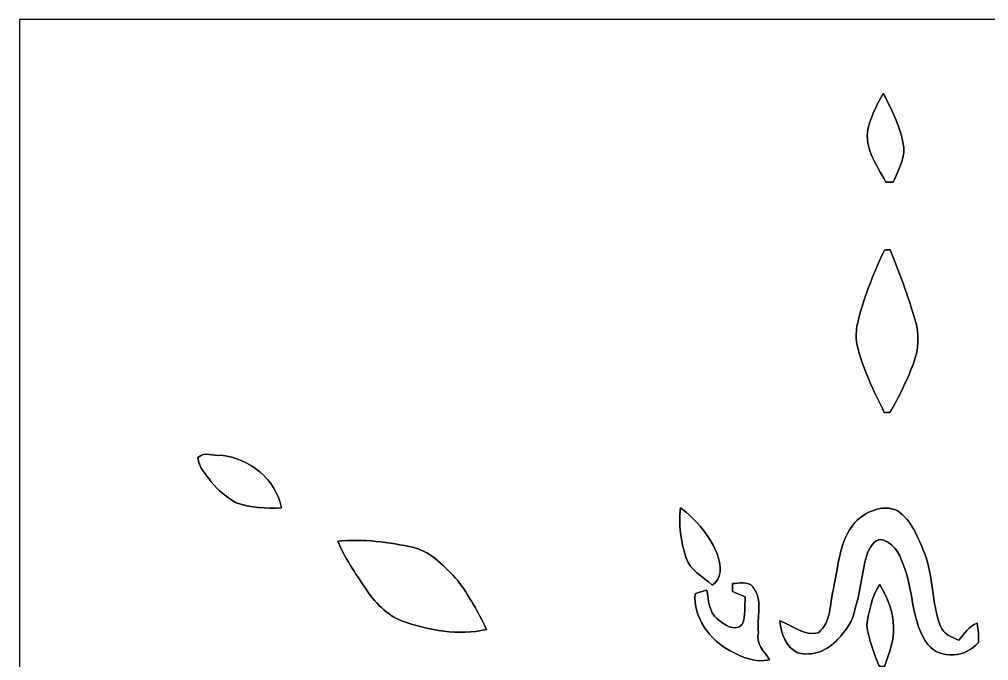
# Model space of a CAD drawing. Header units: centimetres. Extents: x -16.8 to 16.8, y -16.7 to 16.7.
# Drawn here: x -16.77 to 2.36, y 4.01 to 16.67 of the extents above; entities that cross this region are included whole.
import ezdxf

# ---------------------------------------------------------------- set-up
doc = ezdxf.new("R2010")
doc.units = ezdxf.units.CM
doc.header["$MEASUREMENT"] = 0
doc.layers.add('Layer 1', color=7, linetype='Continuous')

msp = doc.modelspace()

# ---------------------------------------------------------------- linework, layer by layer
at = {"layer": 'Layer 1', "color": 7}
for points, knots in [([(-16.77458, 16.66875), (-16.77458, 16.66875), (16.77458, 16.66875), (16.77458, 16.66875), (16.77458, 16.66875), (16.77458, 16.66875), (16.77458, -16.66875), (16.77458, -16.66875), (16.77458, -16.66875), (16.77458, -16.66875), (-16.77458, -16.66875), (-16.77458, -16.66875), (-16.77458, -16.66875), (-16.77458, -16.66875), (-16.77458, 16.66875), (-16.77458, 16.66875), (-16.77458, 16.66875), (-16.77458, 16.66875), (-16.77458, 16.66875), (-16.77458, 16.66875)], [0, 0, 0, 0, 0.16666667, 0.16666667, 0.16666667, 0.16666667, 0.33333333, 0.33333333, 0.33333333, 0.33333333, 0.5, 0.5, 0.5, 0.5, 0.66666667, 0.66666667, 0.66666667, 0.66666667, 1, 1, 1, 1]), ([(0.27799, 15.2086), (0.44379, 14.90521), (0.59337, 14.5863), (0.6671, 14.24658), (0.6671, 14.24658), (0.74577, 13.96259), (0.57785, 13.7093), (0.47766, 13.45847), (0.47766, 13.45847), (0.42898, 13.45847), (0.381, 13.45847), (0.33302, 13.45812), (0.33302, 13.45812), (0.14323, 13.80102), (-0.14464, 14.18978), (0.00353, 14.60041), (0.00353, 14.60041), (0.06738, 14.81384), (0.16792, 15.01528), (0.27799, 15.2086)], [0, 0, 0, 0, 0.16666667, 0.16666667, 0.16666667, 0.16666667, 0.33333333, 0.33333333, 0.33333333, 0.33333333, 0.5, 0.5, 0.5, 0.5, 0.66666667, 0.66666667, 0.66666667, 0.66666667, 1, 1, 1, 1]), ([(0.30057, 12.1158), (0.32949, 12.11721), (0.387, 12.12003), (0.41593, 12.12144), (0.41593, 12.12144), (0.59725, 11.67201), (0.76482, 11.21551), (0.90311, 10.7509), (0.90311, 10.7509), (0.99977, 10.45951), (0.97861, 10.14271), (0.86819, 9.85908), (0.86819, 9.85908), (0.74119, 9.52994), (0.58843, 9.20997), (0.40746, 8.90693), (0.40746, 8.90693), (0.38029, 8.90693), (0.32632, 8.90729), (0.29951, 8.90729), (0.29951, 8.90729), (0.09419, 9.32921), (-0.11783, 9.75325), (-0.23072, 10.21151), (-0.23072, 10.21151), (-0.26247, 10.34239), (-0.26035, 10.47997), (-0.23989, 10.61191), (-0.23989, 10.61191), (-0.12947, 11.13578), (0.08149, 11.63002), (0.30057, 12.1158)], [0, 0, 0, 0, 0.11111111, 0.11111111, 0.11111111, 0.11111111, 0.22222222, 0.22222222, 0.22222222, 0.22222222, 0.33333333, 0.33333333, 0.33333333, 0.33333333, 0.44444444, 0.44444444, 0.44444444, 0.44444444, 0.55555556, 0.55555556, 0.55555556, 0.55555556, 0.66666667, 0.66666667, 0.66666667, 0.66666667, 0.77777778, 0.77777778, 0.77777778, 0.77777778, 1, 1, 1, 1]), ([(-13.24963, 8.02076), (-13.12827, 8.14423), (-12.93495, 8.04792), (-12.78714, 8.06591), (-12.78714, 8.06591), (-12.22622, 8.00806), (-11.71011, 7.58966), (-11.60321, 7.02663), (-11.60321, 7.02663), (-11.90131, 7.0164), (-12.20717, 7.02945), (-12.49186, 7.12505), (-12.49186, 7.12505), (-12.67707, 7.23759), (-12.85628, 7.37059), (-12.99034, 7.54309), (-12.99034, 7.54309), (-13.09158, 7.69056), (-13.23869, 7.83167), (-13.24963, 8.02076)], [0, 0, 0, 0, 0.16666667, 0.16666667, 0.16666667, 0.16666667, 0.33333333, 0.33333333, 0.33333333, 0.33333333, 0.5, 0.5, 0.5, 0.5, 0.66666667, 0.66666667, 0.66666667, 0.66666667, 1, 1, 1, 1]), ([(-0.28363, 6.73947), (-0.07479, 6.94972), (0.26317, 7.10494), (0.55316, 6.97301), (0.55316, 6.97301), (0.84208, 6.78744), (0.97014, 6.43819), (1.09079, 6.13375), (1.09079, 6.13375), (1.27706, 5.67126), (1.23155, 5.15585), (1.40758, 4.69194), (1.40758, 4.69194), (1.46191, 4.53284), (1.63266, 4.47816), (1.77059, 4.41431), (1.77059, 4.41431), (1.87607, 4.54201), (1.9685, 4.69089), (2.13536, 4.74945), (2.13536, 4.74945), (2.14524, 4.6228), (2.17417, 4.49509), (2.15724, 4.36809), (2.15724, 4.36809), (1.90923, 4.07776), (1.41958, 4.02131), (1.15852, 4.33141), (1.15852, 4.33141), (0.83644, 4.76356), (0.883, 5.33471), (0.70414, 5.82295), (0.70414, 5.82295), (0.62865, 6.04626), (0.53022, 6.30484), (0.28751, 6.38986), (0.28751, 6.38986), (0.13547, 6.45407), (0.03845, 6.2738), (-0.02399, 6.16162), (-0.02399, 6.16162), (-0.14605, 5.79861), (-0.15804, 5.4102), (-0.27517, 5.04543), (-0.27517, 5.04543), (-0.31256, 4.80378), (-0.45473, 4.60199), (-0.6223, 4.43195), (-0.6223, 4.43195), (-0.81351, 4.2164), (-1.11689, 4.0834), (-1.40511, 4.16807), (-1.40511, 4.16807), (-1.65876, 4.27955), (-1.72826, 4.54695), (-1.76107, 4.7946), (-1.76107, 4.7946), (-1.51518, 4.70853), (-1.28058, 4.48839), (-1.00154, 4.56318), (-1.00154, 4.56318), (-0.74471, 4.77167), (-0.77999, 5.1368), (-0.70591, 5.42996), (-0.70591, 5.42996), (-0.60466, 5.87481), (-0.58879, 6.37364), (-0.28363, 6.73947)], [0, 0, 0, 0, 0.05555556, 0.05555556, 0.05555556, 0.05555556, 0.11111111, 0.11111111, 0.11111111, 0.11111111, 0.16666667, 0.16666667, 0.16666667, 0.16666667, 0.22222222, 0.22222222, 0.22222222, 0.22222222, 0.27777778, 0.27777778, 0.27777778, 0.27777778, 0.33333333, 0.33333333, 0.33333333, 0.33333333, 0.38888889, 0.38888889, 0.38888889, 0.38888889, 0.44444444, 0.44444444, 0.44444444, 0.44444444, 0.5, 0.5, 0.5, 0.5, 0.55555556, 0.55555556, 0.55555556, 0.55555556, 0.61111111, 0.61111111, 0.61111111, 0.61111111, 0.66666667, 0.66666667, 0.66666667, 0.66666667, 0.72222222, 0.72222222, 0.72222222, 0.72222222, 0.77777778, 0.77777778, 0.77777778, 0.77777778, 0.83333333, 0.83333333, 0.83333333, 0.83333333, 0.88888889, 0.88888889, 0.88888889, 0.88888889, 1, 1, 1, 1]), ([(-3.61809, 6.05155), (-3.71616, 6.36517), (-3.7659, 6.70031), (-3.72569, 7.02804), (-3.72569, 7.02804), (-3.39372, 6.79062), (-3.13725, 6.45971), (-2.98485, 6.08189), (-2.98485, 6.08189), (-2.92241, 5.87834), (-2.89983, 5.63104), (-3.09915, 5.50404), (-3.09915, 5.50404), (-3.28189, 5.67055), (-3.54154, 5.7972), (-3.61809, 6.05155)], [0, 0, 0, 0, 0.2, 0.2, 0.2, 0.2, 0.4, 0.4, 0.4, 0.4, 0.6, 0.6, 0.6, 0.6, 1, 1, 1, 1]), ([(-10.48808, 6.37046), (-9.98396, 6.41914), (-9.47773, 6.35071), (-8.9849, 6.24558), (-8.9849, 6.24558), (-8.62683, 6.14962), (-8.37318, 5.85576), (-8.12483, 5.59999), (-8.12483, 5.59999), (-7.90328, 5.29519), (-7.70996, 4.96782), (-7.55262, 4.62492), (-7.55262, 4.62492), (-8.11001, 4.49792), (-8.68186, 4.61398), (-9.21385, 4.79108), (-9.21385, 4.79108), (-9.52465, 4.91243), (-9.76207, 5.16714), (-9.94375, 5.43913), (-9.94375, 5.43913), (-10.14342, 5.73793), (-10.3505, 6.03709), (-10.48808, 6.37046)], [0, 0, 0, 0, 0.14285714, 0.14285714, 0.14285714, 0.14285714, 0.28571429, 0.28571429, 0.28571429, 0.28571429, 0.42857143, 0.42857143, 0.42857143, 0.42857143, 0.57142857, 0.57142857, 0.57142857, 0.57142857, 0.71428571, 0.71428571, 0.71428571, 0.71428571, 1, 1, 1, 1]), ([(-2.6984, 5.53649), (-2.56293, 5.53332), (-2.3936, 5.59082), (-2.29694, 5.46629), (-2.29694, 5.46629), (-2.09056, 5.21653), (-2.21827, 4.86234), (-2.18581, 4.56706), (-2.18581, 4.56706), (-2.23802, 4.34799), (-2.07257, 4.19453), (-1.96779, 4.02978), (-1.96779, 4.02978), (-2.24402, 3.96169), (-2.50684, 4.07811), (-2.74391, 4.20688), (-2.74391, 4.20688), (-3.15207, 4.41466), (-3.46675, 4.86798), (-3.43711, 5.33118), (-3.43711, 5.33118), (-3.36021, 5.3594), (-3.28189, 5.38374), (-3.20216, 5.40385), (-3.20216, 5.40385), (-3.17006, 5.20771), (-3.16583, 4.97311), (-2.99649, 4.83588), (-2.99649, 4.83588), (-2.8635, 4.72511), (-2.66277, 4.56918), (-2.50366, 4.72757), (-2.50366, 4.72757), (-2.43664, 4.89832), (-2.46345, 5.08988), (-2.44404, 5.26944), (-2.44404, 5.26944), (-2.52906, 5.30507), (-2.61373, 5.34141), (-2.69804, 5.3781), (-2.69804, 5.3781), (-2.6984, 5.43101), (-2.69875, 5.48393), (-2.6984, 5.53649)], [0, 0, 0, 0, 0.08333333, 0.08333333, 0.08333333, 0.08333333, 0.16666667, 0.16666667, 0.16666667, 0.16666667, 0.25, 0.25, 0.25, 0.25, 0.33333333, 0.33333333, 0.33333333, 0.33333333, 0.41666667, 0.41666667, 0.41666667, 0.41666667, 0.5, 0.5, 0.5, 0.5, 0.58333333, 0.58333333, 0.58333333, 0.58333333, 0.66666667, 0.66666667, 0.66666667, 0.66666667, 0.75, 0.75, 0.75, 0.75, 0.83333333, 0.83333333, 0.83333333, 0.83333333, 1, 1, 1, 1]), ([(-0.04551, 4.70958), (-0.00247, 4.98616), (0.04833, 5.27685), (0.21096, 5.51215), (0.21096, 5.51215), (0.36195, 5.25851), (0.48472, 4.97664), (0.47978, 4.67501), (0.47978, 4.67501), (0.50094, 4.40267), (0.38206, 4.15008), (0.30198, 3.89643), (0.30198, 3.89643), (0.27622, 3.89819), (0.22472, 3.90102), (0.19897, 3.90243), (0.19897, 3.90243), (0.09666, 4.16454), (-0.01305, 4.42736), (-0.04551, 4.70958)], [0, 0, 0, 0, 0.16666667, 0.16666667, 0.16666667, 0.16666667, 0.33333333, 0.33333333, 0.33333333, 0.33333333, 0.5, 0.5, 0.5, 0.5, 0.66666667, 0.66666667, 0.66666667, 0.66666667, 1, 1, 1, 1])]:
    msp.add_open_spline(points, degree=3, knots=knots, dxfattribs=at)
at = {"layer": 'Layer 1', "color": 253}
for points, knots in [([(0.27799, 15.2086), (0.16792, 15.01528), (0.06738, 14.81384), (0.00353, 14.60041), (0.00353, 14.60041), (-0.14464, 14.18978), (0.14323, 13.80102), (0.33302, 13.45812), (0.33302, 13.45812), (0.381, 13.45847), (0.42898, 13.45847), (0.47766, 13.45847), (0.47766, 13.45847), (0.57785, 13.7093), (0.74577, 13.96259), (0.6671, 14.24658), (0.6671, 14.24658), (0.59337, 14.5863), (0.44379, 14.90521), (0.27799, 15.2086), (0.27799, 15.2086), (0.27799, 15.2086), (0.27799, 15.2086), (0.27799, 15.2086)], [0, 0, 0, 0, 0.14285714, 0.14285714, 0.14285714, 0.14285714, 0.28571429, 0.28571429, 0.28571429, 0.28571429, 0.42857143, 0.42857143, 0.42857143, 0.42857143, 0.57142857, 0.57142857, 0.57142857, 0.57142857, 0.71428571, 0.71428571, 0.71428571, 0.71428571, 1, 1, 1, 1]), ([(0.30057, 12.1158), (0.08149, 11.63002), (-0.12947, 11.13578), (-0.23989, 10.61191), (-0.23989, 10.61191), (-0.26035, 10.47997), (-0.26247, 10.34239), (-0.23072, 10.21151), (-0.23072, 10.21151), (-0.11783, 9.75325), (0.09419, 9.32921), (0.29951, 8.90729), (0.29951, 8.90729), (0.32632, 8.90729), (0.38029, 8.90693), (0.40746, 8.90693), (0.40746, 8.90693), (0.58843, 9.20997), (0.74119, 9.52994), (0.86819, 9.85908), (0.86819, 9.85908), (0.97861, 10.14271), (0.99977, 10.45951), (0.90311, 10.7509), (0.90311, 10.7509), (0.76482, 11.21551), (0.59725, 11.67201), (0.41593, 12.12144), (0.41593, 12.12144), (0.387, 12.12003), (0.32949, 12.11721), (0.30057, 12.1158), (0.30057, 12.1158), (0.30057, 12.1158), (0.30057, 12.1158), (0.30057, 12.1158)], [0, 0, 0, 0, 0.1, 0.1, 0.1, 0.1, 0.2, 0.2, 0.2, 0.2, 0.3, 0.3, 0.3, 0.3, 0.4, 0.4, 0.4, 0.4, 0.5, 0.5, 0.5, 0.5, 0.6, 0.6, 0.6, 0.6, 0.7, 0.7, 0.7, 0.7, 0.8, 0.8, 0.8, 0.8, 1, 1, 1, 1]), ([(-13.24963, 8.02076), (-13.23869, 7.83167), (-13.09158, 7.69056), (-12.99034, 7.54309), (-12.99034, 7.54309), (-12.85628, 7.37059), (-12.67707, 7.23759), (-12.49186, 7.12505), (-12.49186, 7.12505), (-12.20717, 7.02945), (-11.90131, 7.0164), (-11.60321, 7.02663), (-11.60321, 7.02663), (-11.71011, 7.58966), (-12.22622, 8.00806), (-12.78714, 8.06591), (-12.78714, 8.06591), (-12.93495, 8.04792), (-13.12827, 8.14423), (-13.24963, 8.02076), (-13.24963, 8.02076), (-13.24963, 8.02076), (-13.24963, 8.02076), (-13.24963, 8.02076)], [0, 0, 0, 0, 0.14285714, 0.14285714, 0.14285714, 0.14285714, 0.28571429, 0.28571429, 0.28571429, 0.28571429, 0.42857143, 0.42857143, 0.42857143, 0.42857143, 0.57142857, 0.57142857, 0.57142857, 0.57142857, 0.71428571, 0.71428571, 0.71428571, 0.71428571, 1, 1, 1, 1]), ([(-0.28363, 6.73947), (-0.58879, 6.37364), (-0.60466, 5.87481), (-0.70591, 5.42996), (-0.70591, 5.42996), (-0.77999, 5.1368), (-0.74471, 4.77167), (-1.00154, 4.56318), (-1.00154, 4.56318), (-1.28058, 4.48839), (-1.51518, 4.70853), (-1.76107, 4.7946), (-1.76107, 4.7946), (-1.72826, 4.54695), (-1.65876, 4.27955), (-1.40511, 4.16807), (-1.40511, 4.16807), (-1.11689, 4.0834), (-0.81351, 4.2164), (-0.6223, 4.43195), (-0.6223, 4.43195), (-0.45473, 4.60199), (-0.31256, 4.80378), (-0.27517, 5.04543), (-0.27517, 5.04543), (-0.15804, 5.4102), (-0.14605, 5.79861), (-0.02399, 6.16162), (-0.02399, 6.16162), (0.03845, 6.2738), (0.13547, 6.45407), (0.28751, 6.38986), (0.28751, 6.38986), (0.53022, 6.30484), (0.62865, 6.04626), (0.70414, 5.82295), (0.70414, 5.82295), (0.883, 5.33471), (0.83644, 4.76356), (1.15852, 4.33141), (1.15852, 4.33141), (1.41958, 4.02131), (1.90923, 4.07776), (2.15724, 4.36809), (2.15724, 4.36809), (2.17417, 4.49509), (2.14524, 4.6228), (2.13536, 4.74945), (2.13536, 4.74945), (1.9685, 4.69089), (1.87607, 4.54201), (1.77059, 4.41431), (1.77059, 4.41431), (1.63266, 4.47816), (1.46191, 4.53284), (1.40758, 4.69194), (1.40758, 4.69194), (1.23155, 5.15585), (1.27706, 5.67126), (1.09079, 6.13375), (1.09079, 6.13375), (0.97014, 6.43819), (0.84208, 6.78744), (0.55316, 6.97301), (0.55316, 6.97301), (0.26317, 7.10494), (-0.07479, 6.94972), (-0.28363, 6.73947), (-0.28363, 6.73947), (-0.28363, 6.73947), (-0.28363, 6.73947), (-0.28363, 6.73947)], [0, 0, 0, 0, 0.05263158, 0.05263158, 0.05263158, 0.05263158, 0.10526316, 0.10526316, 0.10526316, 0.10526316, 0.15789474, 0.15789474, 0.15789474, 0.15789474, 0.21052632, 0.21052632, 0.21052632, 0.21052632, 0.26315789, 0.26315789, 0.26315789, 0.26315789, 0.31578947, 0.31578947, 0.31578947, 0.31578947, 0.36842105, 0.36842105, 0.36842105, 0.36842105, 0.42105263, 0.42105263, 0.42105263, 0.42105263, 0.47368421, 0.47368421, 0.47368421, 0.47368421, 0.52631579, 0.52631579, 0.52631579, 0.52631579, 0.57894737, 0.57894737, 0.57894737, 0.57894737, 0.63157895, 0.63157895, 0.63157895, 0.63157895, 0.68421053, 0.68421053, 0.68421053, 0.68421053, 0.73684211, 0.73684211, 0.73684211, 0.73684211, 0.78947368, 0.78947368, 0.78947368, 0.78947368, 0.84210526, 0.84210526, 0.84210526, 0.84210526, 0.89473684, 0.89473684, 0.89473684, 0.89473684, 1, 1, 1, 1]), ([(-3.61809, 6.05155), (-3.54154, 5.7972), (-3.28189, 5.67055), (-3.09915, 5.50404), (-3.09915, 5.50404), (-2.89983, 5.63104), (-2.92241, 5.87834), (-2.98485, 6.08189), (-2.98485, 6.08189), (-3.13725, 6.45971), (-3.39372, 6.79062), (-3.72569, 7.02804), (-3.72569, 7.02804), (-3.7659, 6.70031), (-3.71616, 6.36517), (-3.61809, 6.05155), (-3.61809, 6.05155), (-3.61809, 6.05155), (-3.61809, 6.05155), (-3.61809, 6.05155)], [0, 0, 0, 0, 0.16666667, 0.16666667, 0.16666667, 0.16666667, 0.33333333, 0.33333333, 0.33333333, 0.33333333, 0.5, 0.5, 0.5, 0.5, 0.66666667, 0.66666667, 0.66666667, 0.66666667, 1, 1, 1, 1]), ([(-10.48808, 6.37046), (-10.3505, 6.03709), (-10.14342, 5.73793), (-9.94375, 5.43913), (-9.94375, 5.43913), (-9.76207, 5.16714), (-9.52465, 4.91243), (-9.21385, 4.79108), (-9.21385, 4.79108), (-8.68186, 4.61398), (-8.11001, 4.49792), (-7.55262, 4.62492), (-7.55262, 4.62492), (-7.70996, 4.96782), (-7.90328, 5.29519), (-8.12483, 5.59999), (-8.12483, 5.59999), (-8.37318, 5.85576), (-8.62683, 6.14962), (-8.9849, 6.24558), (-8.9849, 6.24558), (-9.47773, 6.35071), (-9.98396, 6.41914), (-10.48808, 6.37046), (-10.48808, 6.37046), (-10.48808, 6.37046), (-10.48808, 6.37046), (-10.48808, 6.37046)], [0, 0, 0, 0, 0.125, 0.125, 0.125, 0.125, 0.25, 0.25, 0.25, 0.25, 0.375, 0.375, 0.375, 0.375, 0.5, 0.5, 0.5, 0.5, 0.625, 0.625, 0.625, 0.625, 0.75, 0.75, 0.75, 0.75, 1, 1, 1, 1]), ([(-2.6984, 5.53649), (-2.69875, 5.48393), (-2.6984, 5.43101), (-2.69804, 5.3781), (-2.69804, 5.3781), (-2.61373, 5.34141), (-2.52906, 5.30507), (-2.44404, 5.26944), (-2.44404, 5.26944), (-2.46345, 5.08988), (-2.43664, 4.89832), (-2.50366, 4.72757), (-2.50366, 4.72757), (-2.66277, 4.56918), (-2.8635, 4.72511), (-2.99649, 4.83588), (-2.99649, 4.83588), (-3.16583, 4.97311), (-3.17006, 5.20771), (-3.20216, 5.40385), (-3.20216, 5.40385), (-3.28189, 5.38374), (-3.36021, 5.3594), (-3.43711, 5.33118), (-3.43711, 5.33118), (-3.46675, 4.86798), (-3.15207, 4.41466), (-2.74391, 4.20688), (-2.74391, 4.20688), (-2.50684, 4.07811), (-2.24402, 3.96169), (-1.96779, 4.02978), (-1.96779, 4.02978), (-2.07257, 4.19453), (-2.23802, 4.34799), (-2.18581, 4.56706), (-2.18581, 4.56706), (-2.21827, 4.86234), (-2.09056, 5.21653), (-2.29694, 5.46629), (-2.29694, 5.46629), (-2.3936, 5.59082), (-2.56293, 5.53332), (-2.6984, 5.53649), (-2.6984, 5.53649), (-2.6984, 5.53649), (-2.6984, 5.53649), (-2.6984, 5.53649)], [0, 0, 0, 0, 0.07692308, 0.07692308, 0.07692308, 0.07692308, 0.15384615, 0.15384615, 0.15384615, 0.15384615, 0.23076923, 0.23076923, 0.23076923, 0.23076923, 0.30769231, 0.30769231, 0.30769231, 0.30769231, 0.38461538, 0.38461538, 0.38461538, 0.38461538, 0.46153846, 0.46153846, 0.46153846, 0.46153846, 0.53846154, 0.53846154, 0.53846154, 0.53846154, 0.61538462, 0.61538462, 0.61538462, 0.61538462, 0.69230769, 0.69230769, 0.69230769, 0.69230769, 0.76923077, 0.76923077, 0.76923077, 0.76923077, 0.84615385, 0.84615385, 0.84615385, 0.84615385, 1, 1, 1, 1]), ([(-0.04551, 4.70958), (-0.01305, 4.42736), (0.09666, 4.16454), (0.19897, 3.90243), (0.19897, 3.90243), (0.22472, 3.90102), (0.27622, 3.89819), (0.30198, 3.89643), (0.30198, 3.89643), (0.38206, 4.15008), (0.50094, 4.40267), (0.47978, 4.67501), (0.47978, 4.67501), (0.48472, 4.97664), (0.36195, 5.25851), (0.21096, 5.51215), (0.21096, 5.51215), (0.04833, 5.27685), (-0.00247, 4.98616), (-0.04551, 4.70958), (-0.04551, 4.70958), (-0.04551, 4.70958), (-0.04551, 4.70958), (-0.04551, 4.70958)], [0, 0, 0, 0, 0.14285714, 0.14285714, 0.14285714, 0.14285714, 0.28571429, 0.28571429, 0.28571429, 0.28571429, 0.42857143, 0.42857143, 0.42857143, 0.42857143, 0.57142857, 0.57142857, 0.57142857, 0.57142857, 0.71428571, 0.71428571, 0.71428571, 0.71428571, 1, 1, 1, 1])]:
    msp.add_open_spline(points, degree=3, knots=knots, dxfattribs=at)

doc.saveas('drawing.dxf')
